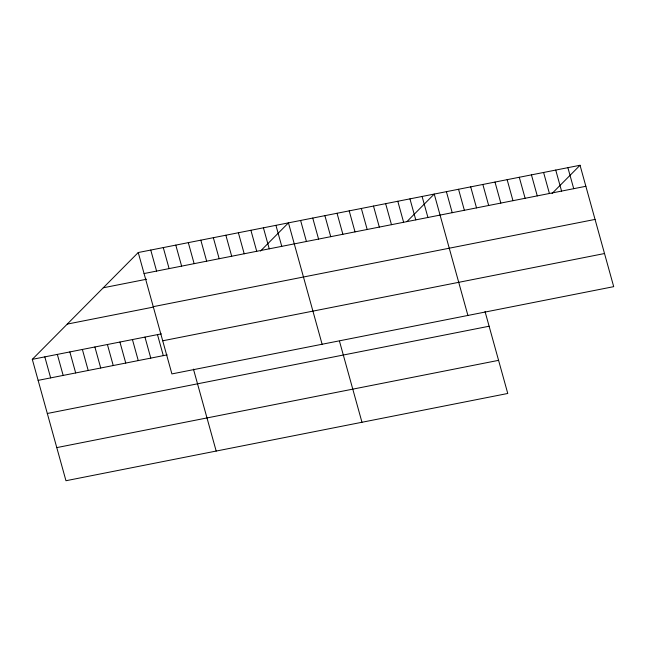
<?xml version="1.0" encoding="UTF-8"?>
<svg xmlns="http://www.w3.org/2000/svg" width="646" height="646" viewBox="0 0 646 646"><rect width="100%" height="100%" fill="white"/><g stroke="black" fill="none" stroke-linecap="round" stroke-linejoin="round"><path stroke-width="0.97" d="M485.033 311.509L507.764 393.471L65.965 480.729L32.3 359.346L138.236 252.529L580.035 165.271L613.7 286.654L171.901 373.913L138.236 252.529M260.483 251.06L288.447 222.862L322.112 344.245M406.972 221.562L434.241 194.066L467.906 315.45M552.072 193.469L580.035 165.271M144.066 273.549L585.865 186.29M103.279 287.777L146.61 279.225M153.255 306.672L595.055 219.414M67.257 324.098L152.957 307.173M32.3 359.346L161.33 333.861M162.719 340.789L604.519 253.531M38.13 380.365L167.161 354.88M47.311 413.488L489.111 326.23M56.775 447.605L498.575 360.347M567.891 167.669L573.721 188.689M555.738 170.068L561.568 191.087M543.593 172.474L549.415 193.493M531.44 174.872L537.27 195.891M519.287 177.27L525.117 198.29M507.142 179.669L512.972 200.688M494.989 182.067L500.82 203.086M482.845 184.465L488.675 205.485M470.692 186.872L476.522 207.891M458.547 189.27L464.369 210.289M446.394 191.668L452.224 212.687M422.096 196.465L427.927 217.484M409.944 198.863L415.774 219.882M397.799 201.269L403.621 222.289M385.646 203.668L391.476 224.687M373.493 206.066L379.323 227.085M361.348 208.464L367.178 229.483M349.195 210.862L355.025 231.882M337.05 213.261L342.881 234.28M324.898 215.667L330.728 236.686M312.753 218.065L318.575 239.085M339.489 341.225L361.97 422.266M300.6 220.464L306.43 241.483M275.931 225.333L281.761 246.352M263.415 227.804L269.245 248.823M250.898 230.283L256.728 251.302M238.382 232.754L244.212 253.773M225.866 235.225L231.688 256.244M213.341 237.696L219.172 258.715M200.825 240.167L206.655 261.186M188.309 242.638L194.139 263.657M175.793 245.117L181.623 266.136M163.276 247.588L169.107 268.607M193.445 369.1L216.176 451.061M150.752 250.059L156.582 271.078M157.479 334.62L163.309 355.639M144.962 337.099L150.784 358.118M132.438 339.57L138.268 360.589M119.922 342.041L125.752 363.06M107.406 344.512L113.236 365.531M94.889 346.983L100.719 368.002M82.373 349.454L88.203 370.473M69.857 351.933L75.679 372.952M57.333 354.404L63.163 375.423M44.816 356.875L50.646 377.894"/></g></svg>
